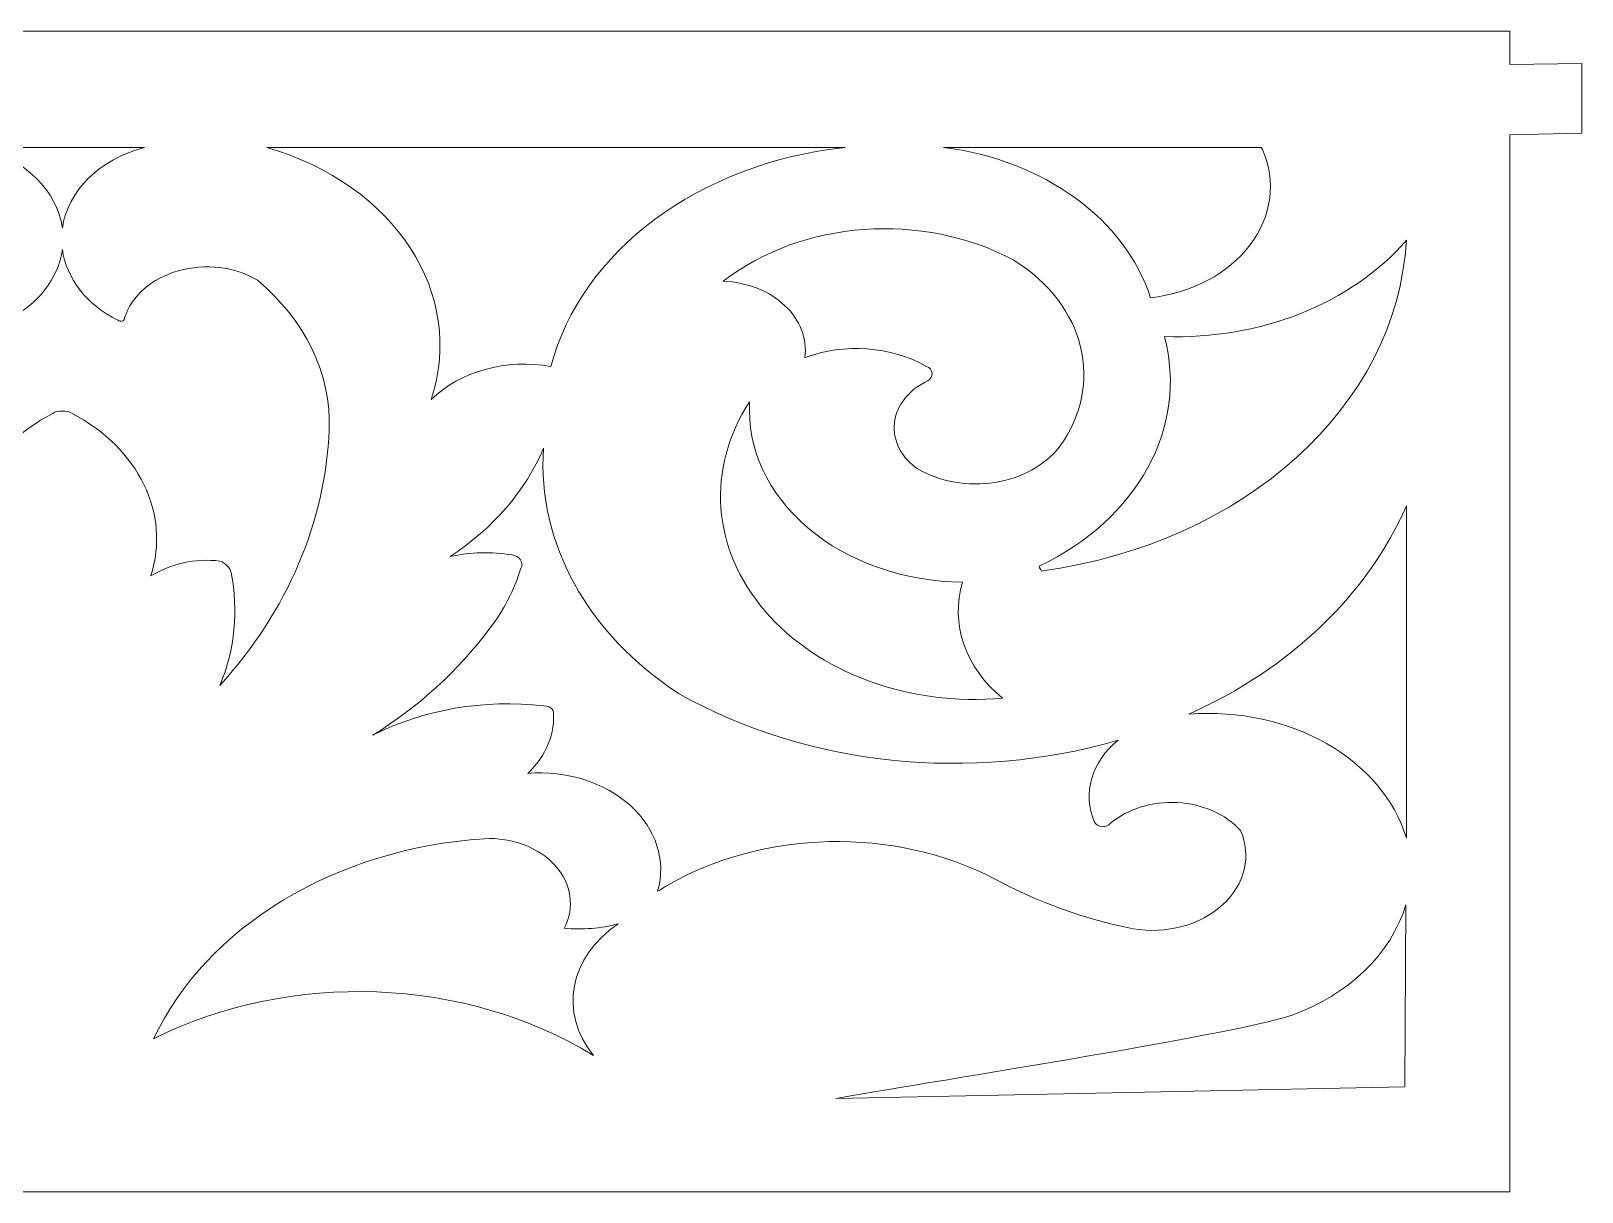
# Model space of a CAD drawing. Header units: millimetres. Extents: x -133 to 298, y -326 to 131.
# Drawn here: x 134.2 to 194.8, y -37.3 to 8 of the extents above; entities that cross this region are included whole.
import ezdxf

# ---------------------------------------------------------------- set-up
doc = ezdxf.new("R2010")
doc.units = ezdxf.units.MM
doc.header["$MEASUREMENT"] = 0
doc.layers.add('Layer 1', color=7, linetype='Continuous')

msp = doc.modelspace()

# ---------------------------------------------------------------- linework, layer by layer
at = {"layer": 'Layer 1', "color": 250, "lineweight": 9}
for points, knots in [([(78.4113, -37.3401), (78.4113, -37.3401), (191.9657, -37.3401), (191.9657, -37.3401), (191.9657, -37.3401), (191.9657, -37.3401), (191.9657, 3.932), (191.9657, 3.932), (191.9657, 3.932), (191.9657, 3.932), (194.7851, 3.9919), (194.7851, 3.9919), (194.7851, 3.9919), (194.7851, 3.9919), (194.7851, 6.7156), (194.7851, 6.7156), (194.7851, 6.7156), (194.7851, 6.7156), (191.9657, 6.6821), (191.9657, 6.6821), (191.9657, 6.6821), (191.9657, 6.6821), (191.9657, 7.9858), (191.9657, 7.9858), (191.9657, 7.9858), (191.9657, 7.9858), (78.4113, 7.9858), (78.4113, 7.9858), (78.4113, 7.9858), (78.4113, 7.9858), (78.4113, 6.669), (78.4113, 6.669), (78.4113, 6.669), (78.4113, 6.669), (75.8185, 6.7156), (75.8185, 6.7156), (75.8185, 6.7156), (75.8185, 6.7156), (75.8455, 3.9919), (75.8455, 3.9919), (75.8455, 3.9919), (75.8455, 3.9919), (78.3927, 3.9919), (78.3927, 3.9919), (78.3927, 3.9919), (78.3927, 3.9919), (78.4113, -37.3401), (78.4113, -37.3401)], [0, 0, 0, 0, 0.0769231, 0.0769231, 0.0769231, 0.0769231, 0.1538462, 0.1538462, 0.1538462, 0.1538462, 0.2307692, 0.2307692, 0.2307692, 0.2307692, 0.3076923, 0.3076923, 0.3076923, 0.3076923, 0.3846154, 0.3846154, 0.3846154, 0.3846154, 0.4615385, 0.4615385, 0.4615385, 0.4615385, 0.5384615, 0.5384615, 0.5384615, 0.5384615, 0.6153846, 0.6153846, 0.6153846, 0.6153846, 0.6923077, 0.6923077, 0.6923077, 0.6923077, 0.7692308, 0.7692308, 0.7692308, 0.7692308, 0.8461538, 0.8461538, 0.8461538, 0.8461538, 1, 1, 1, 1]), ([(165.6444, -33.6857), (165.6444, -33.6857), (187.8648, -33.2366), (187.8648, -33.2366), (187.8648, -33.2366), (187.8648, -33.2366), (187.9034, -26.135), (187.9034, -26.135)], [0, 0, 0, 0, 0.3333333, 0.3333333, 0.3333333, 0.3333333, 1, 1, 1, 1])]:
    msp.add_open_spline(points, degree=3, knots=knots, dxfattribs=at)
for points in [[(132.2235, 3.442), (133.9767, 2.9851), (135.2337, 1.7514), (135.4367, 0.2847)], [(138.65, 3.442), (138.65, 3.442), (132.2235, 3.442), (132.2235, 3.442)], [(135.4367, 0.2847), (135.6404, 1.7514), (136.8968, 2.9851), (138.65, 3.442)], [(149.8372, -6.4017), (151.2094, -2.288), (148.4257, 1.9848), (143.4212, 3.442)], [(143.4212, 3.442), (143.4212, 3.442), (166.0023, 3.442), (166.0023, 3.442)], [(143.4212, 3.442), (143.4212, 3.442), (143.4212, 3.442), (143.4212, 3.442)], [(166.0023, 3.442), (160.2979, 2.8206), (155.6999, -0.602), (154.5175, -5.1077)], [(177.9362, -2.4299), (176.9439, 0.641), (173.7678, 2.9484), (169.8499, 3.442)], [(169.8499, 3.442), (169.8499, 3.442), (182.2578, 3.442), (182.2578, 3.442)], [(169.8499, 3.442), (169.8499, 3.442), (169.8499, 3.442), (169.8499, 3.442)], [(182.3103, 3.3557), (182.8498, 2.1224), (182.672, 0.7592), (181.826, -0.3592)], [(182.2578, 3.442), (182.277, 3.415), (182.2949, 3.3862), (182.3103, 3.3557)], [(161.2497, -1.7831), (164.3098, 0.6046), (169.0445, 0.9462), (172.5903, -0.9615)], [(135.4367, 0.2847), (135.4367, 0.2847), (135.4367, 0.2847), (135.4367, 0.2847)], [(133.2766, -3.3037), (134.4848, -2.6949), (135.2797, -1.6785), (135.4367, -0.5427)], [(135.4367, -0.5427), (135.594, -1.6785), (136.3889, -2.6949), (137.5969, -3.3037)], [(135.4367, -0.5427), (135.4367, -0.5427), (135.4367, -0.5427), (135.4367, -0.5427)], [(173.6699, -13.0981), (181.63, -12.0118), (187.5663, -6.6352), (187.927, -0.1852)], [(181.826, -0.3592), (180.9807, -1.4791), (179.554, -2.2384), (177.9362, -2.4299)], [(187.927, -0.1852), (185.7935, -2.6519), (182.2244, -4.0707), (178.4769, -3.9412)], [(139.9722, -1.3739), (141.0109, -1.0795), (142.1642, -1.2153), (143.0509, -1.7394)], [(172.5903, -0.9615), (175.3916, -2.692), (176.1542, -5.8137), (174.3727, -8.2603)], [(137.867, -3.208), (138.1441, -2.3546), (138.933, -1.668), (139.9722, -1.3739)], [(143.0509, -1.7394), (144.9249, -3.3037), (145.9363, -5.4032), (145.8594, -7.5682)], [(163.6439, -2.7239), (163.0417, -2.1613), (162.1759, -1.8197), (161.2497, -1.7831)], [(164.4357, -4.7627), (164.5333, -4.0242), (164.247, -3.2879), (163.6439, -2.7239)], [(137.5969, -3.3037), (137.6422, -3.3451), (137.7147, -3.3586), (137.777, -3.336)], [(137.777, -3.336), (137.8385, -3.3131), (137.8751, -3.2607), (137.867, -3.208)], [(169.1879, -5.1077), (167.7946, -4.3233), (165.9837, -4.1908), (164.4357, -4.7627)], [(178.4769, -3.9412), (179.4169, -7.4613), (177.4479, -11.0712), (173.5801, -12.9131)], [(154.5175, -5.1077), (152.7766, -4.7977), (150.9652, -5.298), (149.8372, -6.4017)], [(169.4042, -5.376), (169.393, -5.2625), (169.3121, -5.1621), (169.1879, -5.1077)], [(169.2418, -5.6688), (169.3544, -5.5998), (169.4149, -5.4898), (169.4042, -5.376)], [(167.9328, -7.3176), (168.0081, -6.6302), (168.4967, -6.0151), (169.2418, -5.6688)], [(169.2418, -5.6688), (169.2418, -5.6688), (169.2418, -5.6688), (169.2418, -5.6688)], [(162.8693, -14.6501), (160.7999, -12.2259), (160.5714, -9.0881), (162.2757, -6.4896)], [(162.2757, -6.4896), (162.1691, -8.3131), (162.9953, -10.0945), (164.5635, -11.4223)], [(135.0586, -6.9418), (132.4454, -8.3179), (131.2094, -10.866), (131.9808, -13.2902)], [(135.4367, -6.8508), (135.3006, -6.8416), (135.1655, -6.8749), (135.0586, -6.9418)], [(135.8148, -6.9418), (135.7078, -6.8752), (135.5731, -6.8411), (135.4367, -6.8508)], [(138.8925, -13.2902), (139.6643, -10.866), (138.4282, -8.3179), (135.8148, -6.9418)], [(145.8594, -7.5682), (145.7165, -11.1669), (144.2311, -14.6481), (141.5927, -17.5654)], [(168.8643, -9.123), (168.2051, -8.6786), (167.8582, -8.0048), (167.9328, -7.3176)], [(150.5842, -12.5341), (152.2673, -11.4223), (153.53, -9.9571), (154.2294, -8.3034)], [(154.2294, -8.3034), (153.9738, -11.9911), (155.9411, -15.5537), (159.5216, -17.8884)], [(174.3727, -8.2603), (173.8052, -8.9776), (172.8925, -9.4759), (171.851, -9.6408)], [(171.851, -9.6408), (170.8087, -9.8034), (169.7284, -9.6167), (168.8643, -9.123)], [(187.927, -10.5484), (186.433, -14.0009), (183.4092, -16.8961), (179.4276, -18.6871)], [(187.927, -23.5253), (187.927, -23.5253), (187.927, -10.5484), (187.927, -10.5484)], [(164.5635, -11.4223), (166.1323, -12.7485), (168.3083, -13.5088), (170.5919, -13.5281)], [(141.5927, -12.7066), (140.631, -12.5963), (139.6547, -12.8075), (138.8925, -13.2902)], [(142.0256, -13.1605), (141.9809, -12.9624), (141.8199, -12.7929), (141.5927, -12.7066)], [(152.9878, -12.4704), (152.192, -12.3359), (151.3675, -12.3582), (150.5842, -12.5341)], [(150.5842, -12.5341), (150.5842, -12.5341), (150.5842, -12.5341), (150.5842, -12.5341)], [(153.3327, -12.6557), (153.2628, -12.5516), (153.1336, -12.4832), (152.9878, -12.4704)], [(153.3386, -12.9881), (153.4051, -12.8827), (153.4026, -12.7595), (153.3327, -12.6557)], [(141.5927, -17.5654), (142.1733, -16.1453), (142.321, -14.6355), (142.0256, -13.1605)], [(152.0963, -15.3847), (152.6697, -14.645), (153.0893, -13.8349), (153.3386, -12.9881)], [(173.5801, -12.9131), (173.5801, -12.9156), (173.5801, -12.9176), (173.5837, -12.9209)], [(173.5837, -12.9209), (173.595, -12.9514), (173.6074, -12.982), (173.6218, -13.0103)], [(173.6218, -13.0103), (173.6369, -13.0411), (173.6538, -13.0695), (173.6707, -13.0984)], [(173.6707, -13.0984), (173.6707, -13.0984), (173.6699, -13.0981), (173.6699, -13.0981)], [(170.5919, -13.5281), (170.1052, -15.1548), (170.6966, -16.8656), (172.1584, -18.0629)], [(172.1584, -18.0629), (168.5108, -18.3852), (164.9385, -17.0721), (162.8693, -14.6501)], [(147.5603, -19.5084), (149.3775, -18.3694), (150.9156, -16.9713), (152.0963, -15.3847)], [(154.2294, -18.3644), (151.9067, -18.0926), (149.5399, -18.4986), (147.5603, -19.5084)], [(159.5216, -17.8884), (164.5223, -20.6987), (170.9259, -21.3748), (176.6682, -19.7021)], [(172.1584, -18.0629), (172.1584, -18.0629), (172.1584, -18.0629), (172.1584, -18.0629)], [(153.6089, -20.9976), (154.3379, -20.317), (154.6971, -19.4302), (154.6078, -18.5371)], [(154.6078, -18.5371), (154.539, -18.422), (154.3882, -18.3532), (154.2294, -18.3644)], [(179.4276, -18.6871), (183.3749, -18.3758), (187.0028, -20.442), (187.927, -23.5253)], [(176.6682, -19.7021), (175.6256, -20.5392), (175.2691, -21.779), (175.7494, -22.8973)], [(157.6226, -22.2566), (156.616, -21.3442), (155.1216, -20.8762), (153.6089, -20.9976)], [(158.6848, -25.5977), (159.0245, -24.4121), (158.6288, -23.1675), (157.6226, -22.2566)], [(176.3703, -22.9408), (177.0525, -22.3767), (178.0112, -22.0825), (178.9899, -22.1369)], [(178.9899, -22.1369), (179.9688, -22.1912), (180.8681, -22.5875), (181.4462, -23.2218)], [(175.7494, -22.8973), (175.7953, -22.9981), (175.9097, -23.0686), (176.0428, -23.0787)], [(176.0428, -23.0787), (176.1752, -23.0859), (176.3035, -23.0331), (176.3703, -22.9408)], [(151.9075, -23.5463), (146.0797, -23.9422), (141.057, -26.9833), (139.001, -31.3626)], [(154.6869, -24.6003), (154.0492, -23.8894), (152.9989, -23.49), (151.9075, -23.5463)], [(151.9075, -23.5463), (151.9075, -23.5463), (151.9075, -23.5463), (151.9075, -23.5463)], [(171.861, -25.1216), (167.9199, -23.0731), (162.8043, -23.1835), (159.0086, -25.4029)], [(181.4462, -23.2218), (181.8879, -24.2173), (181.6251, -25.3242), (180.7577, -26.1213)], [(187.927, -23.5253), (187.927, -23.5253), (187.927, -23.5253), (187.927, -23.5253)], [(155.0395, -27.0438), (155.4566, -26.2351), (155.3231, -25.3115), (154.6869, -24.6003)], [(159.0086, -25.4029), (158.907, -25.4747), (158.7992, -25.5384), (158.6848, -25.5977)], [(177.2614, -27.0646), (175.3325, -26.6761), (173.5039, -26.0192), (171.861, -25.1216)], [(180.7577, -26.1213), (179.8907, -26.9174), (178.5547, -27.2787), (177.2614, -27.0646)], [(187.9034, -26.1349), (187.3285, -28.0527), (185.672, -29.6474), (183.4209, -30.4507)], [(156.1737, -32.0095), (154.8174, -30.3476), (155.2355, -28.1366), (157.1457, -26.8711)], [(157.1457, -26.8711), (156.4678, -27.0518), (155.749, -27.1092), (155.0395, -27.0438)], [(139.001, -31.3626), (144.3308, -28.6829), (151.1828, -28.9419), (156.1737, -32.0095)], [(183.4208, -30.4507), (181.1115, -31.2187), (168.5103, -33.1724), (165.6444, -33.6857)]]:
    msp.add_open_spline(points, degree=3, dxfattribs=at)

doc.saveas('drawing.dxf')
